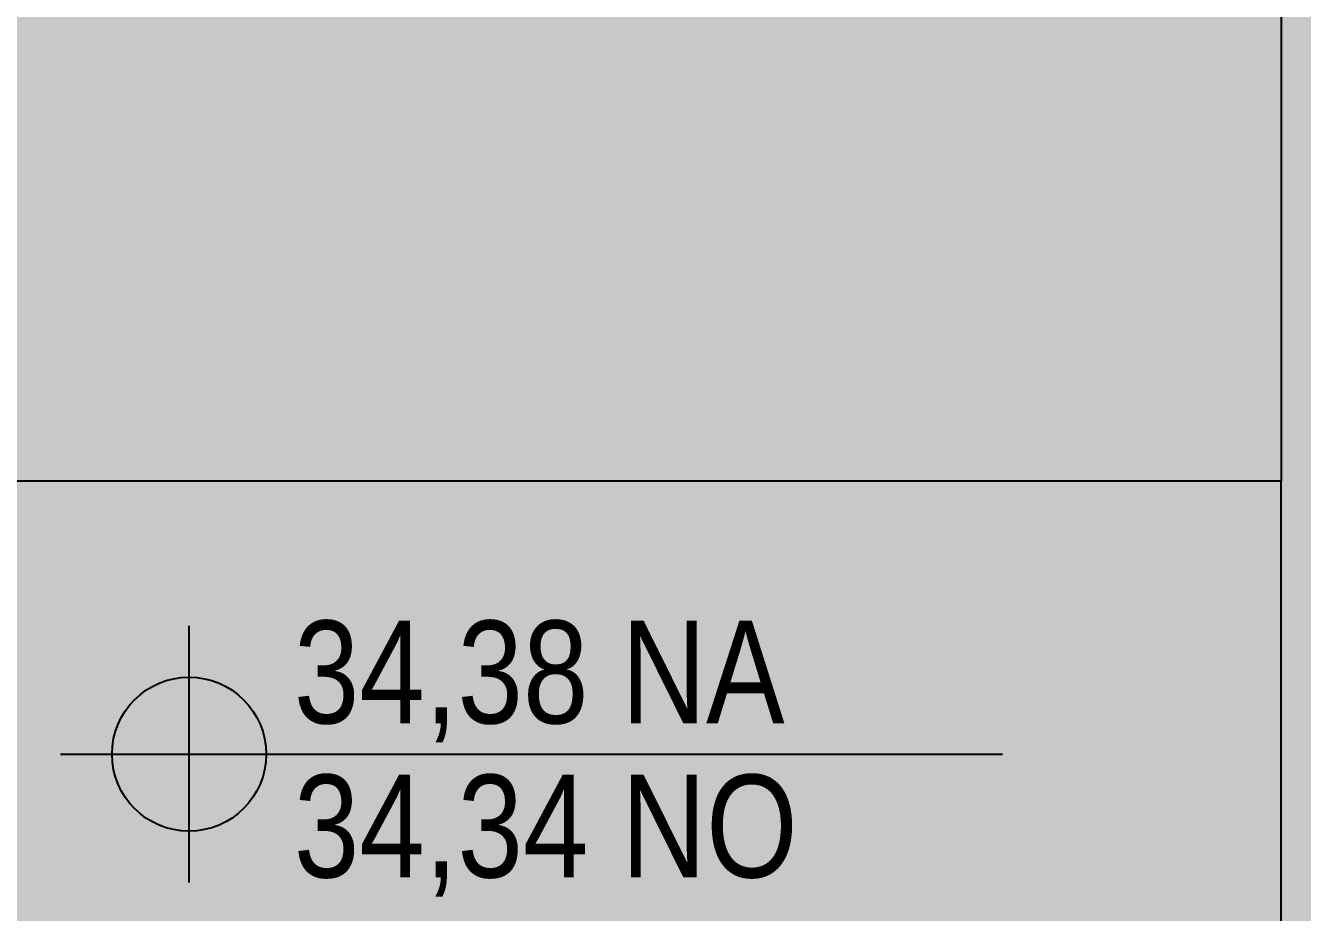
# Model space of a CAD drawing. Header units: metres. Extents: x -41 to 570, y -54 to 184.
# Drawn here: x -11.371 to -10.252, y -6.935 to -6.158 of the extents above; entities that cross this region are included whole.
import ezdxf

# ---------------------------------------------------------------- set-up
doc = ezdxf.new("R2010")
doc.units = ezdxf.units.M
doc.layers.add('ARQ-SIM', color=1, linetype='Continuous')
doc.layers.add('JL-LAY', color=7, linetype='Continuous')
doc.layers.add('PUC$0$ARQ-FORRO', color=9, linetype='Continuous', lineweight=5)
doc.styles.add('Adesa', font='ARIALN.TTF')

# ---------------------------------------------------------------- blocks, each defined once
blk = doc.blocks.new('PUC$0$forro area comum')
at = {"layer": 'PUC$0$ARQ-FORRO'}
h = blk.add_hatch(color=256, dxfattribs=at)
h.dxf.hatch_style = 1
h.paths.add_polyline_path([(14.805, 8.4249), (14.805, 4.9249), (14.595, 4.9249), (14.595, 4.1049), (9.605, 4.1049), (9.605, 4.9249), (9.245, 4.9249), (9.245, 4.1049), (5.555, 4.1049), (5.555, 4.5249), (5.3974, 4.5249), (5.3974, 8.7049), (5.555, 8.7049), (5.555, 9.2849), (9.245, 9.2851), (9.245, 8.4249)])
blk = doc.blocks.new('PUC')
at = {"layer": 'PUC$0$ARQ-FORRO'}
blk.add_blockref('PUC$0$forro area comum', (0, 0), dxfattribs=at)
blk = doc.blocks.new('A$Ccbad53d6')
at = {"layer": 'JL-LAY', "elevation": 0}
for points in [[(0.8388, 2.4082), (4.5341, 2.4082), (4.5341, 1.8482), (0.8388, 1.8482)], [(0.8388, 1.2882), (4.5341, 1.2882), (4.5341, 1.8482), (0.8388, 1.8482)]]:
    blk.add_lwpolyline(points, close=True, dxfattribs=at)
blk = doc.blocks.new('NipAcOs')
at = {"layer": 'ARQ-SIM'}
h = blk.add_hatch(color=256, dxfattribs=at)
h.dxf.hatch_style = 1
h.paths.add_polyline_path([(0, 0.15, 0.414214), (-0.15, 0), (0, 0)])
h.paths.add_polyline_path([(0.15, 0), (0, 0), (0, -0.15, 0.414214)])
for p, q in [((0, -0.25), (0, 0.25)), ((-0.25, 0), (0.15, 0)), ((0.15, 0), (1.5834, 0))]:
    blk.add_line(p, q, dxfattribs=at)
blk.add_circle((0, 0), 0.15, dxfattribs=at)
at = {"style": 'Adesa'}
for p in [(0.204, 0.06), (0.204, -0.24)]:
    blk.add_attdef('000,00', p, '', height=0.2, dxfattribs=at)

msp = doc.modelspace()

# ---------------------------------------------------------------- block references
at = {"rotation": 180}
msp.add_blockref('PUC', (0, 0), dxfattribs=at)
at = {"layer": 'ARQ-SIM'}
ref = msp.add_blockref('NipAcOs', (-11.2273, -6.796), dxfattribs=dict(at, xscale=0.45, yscale=0.45, zscale=0.45))
ref.add_attrib('000,00', '34,34 NO', (-11.1355, -6.904), dxfattribs={"layer": '0', "color": 2, "height": 0.09, "style": 'Adesa'})
ref.add_attrib('000,00', '34,38 NA', (-11.1355, -6.769), dxfattribs={"layer": '0', "color": 2, "height": 0.09, "style": 'Adesa'})
at = {"layer": 'JL-LAY'}
msp.add_blockref('A$Ccbad53d6', (-14.805, -8.4049, 0), dxfattribs=at)

doc.saveas('drawing.dxf')
